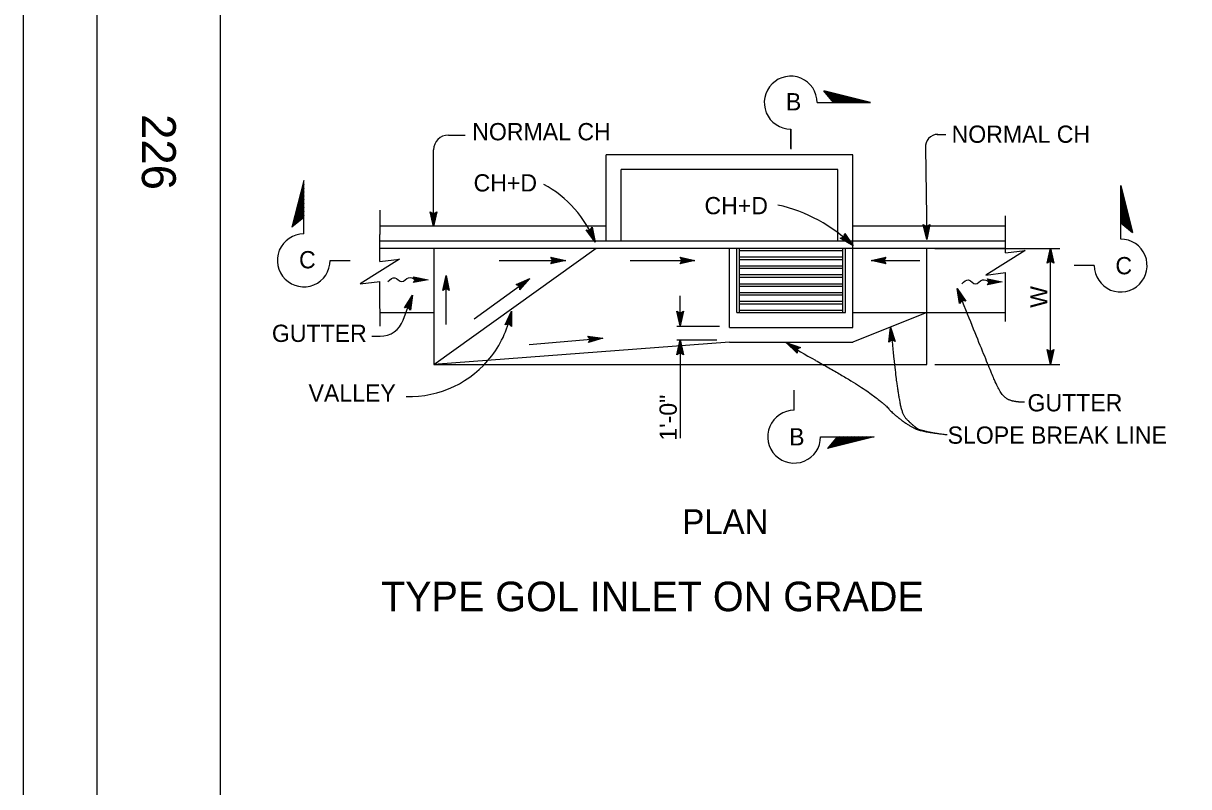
# Model space of a CAD drawing. Extents: x -894 to 866, y -472 to 714.
# Drawn here: x -894 to -421.2, y -133.8 to 175.8 of the extents above; entities that cross this region are included whole.
import ezdxf

# ---------------------------------------------------------------- set-up
doc = ezdxf.new("R2010")
doc.units = 0
for name, color, linetype in [('border_PLOTTING-ELEMENTS', 7, 'Continuous'), ('border_rw_22x34_Cut_Lines', 7, 'Continuous'), ('border_SHEET', 7, 'Continuous'), ('border_WITHIN-BORDER-anno', 7, 'Continuous'), ('df_DETAIL-anno', 7, 'Continuous'), ('df_FLOW-LINE', 7, 'Continuous'), ('mc_CURB-GUTTER', 7, 'Continuous'), ('pp_PRESENTATION', 7, 'Continuous'), ('str_Concrete-A', 7, 'Continuous'), ('str_Misc-Steel-A', 7, 'Continuous')]:
    doc.layers.add(name, color=color, linetype=linetype)

msp = doc.modelspace()

# ---------------------------------------------------------------- linework, layer by layer
at = {"layer": 'border_PLOTTING-ELEMENTS'}
for points in [[(-894.04, -472.44), (865.96, -472.44), (865.96, 713.56), (-894.04, 713.56)], [(-864.04, 670.56), (835.96, 670.56), (835.96, -429.44), (-864.04, -429.44)]]:
    msp.add_lwpolyline(points, close=True, dxfattribs=at)
at = {"layer": 'border_rw_22x34_Cut_Lines'}
msp.add_lwpolyline([(-864.04, 670.56), (835.96, 670.56), (835.96, -429.44), (-864.04, -429.44)], close=True, dxfattribs=at)
at = {"layer": 'border_SHEET'}
msp.add_line((-814.04, -404.44), (-814.04, 645.56), dxfattribs=at)
at = {"layer": 'df_DETAIL-anno'}
for p, q in [((-582.74, 132.67), (-582.74, 125)), ((-721.59, 130.47), (-714.81, 130.47)), ((-523.29, 130.76), (-519.72, 130.76)), ((-727.59, 93.37), (-727.59, 124.47)), ((-528.03, 125.29), (-527.49, 88.18)), ((-727.59, 93.37), (-728.92, 99.37)), ((-728.92, 99.37), (-728.92, 99.37)), ((-728.92, 99.37), (-727.59, 98.57)), ((-727.59, 98.57), (-726.25, 99.37)), ((-726.25, 99.37), (-727.59, 93.37)), ((-726.25, 99.37), (-726.25, 99.37)), ((-727.59, 94.76), (-728.56, 99.13)), ((-727.58, 96.13), (-728.21, 98.96)), ((-727.58, 97.51), (-727.85, 98.72)), ((-726.6, 99.15), (-727.58, 94.75)), ((-726.96, 98.92), (-727.58, 96.13)), ((-727.31, 98.74), (-727.58, 97.51)), ((-727.59, 93.37), (-727.59, 93.37)), ((-662.06, 87.04), (-665.68, 92.01)), ((-665.68, 92.01), (-665.68, 92.01)), ((-665.68, 92.01), (-664.14, 91.81)), ((-662.62, 88.32), (-665.26, 91.94)), ((-663.17, 89.58), (-664.87, 91.92)), ((-663.72, 90.84), (-664.45, 91.84)), ((-664.14, 91.81), (-663.24, 93.08)), ((-663.96, 92.08), (-663.72, 90.84)), ((-663.71, 92.38), (-663.17, 89.58)), ((-663.48, 92.74), (-662.62, 88.31)), ((-663.24, 93.08), (-663.24, 93.08)), ((-663.24, 93.08), (-662.06, 87.04)), ((-561.11, 89.08), (-560.76, 90.6)), ((-560.85, 90.2), (-558.34, 86.45)), ((-560.76, 90.6), (-560.76, 90.6)), ((-560.76, 90.6), (-557.34, 85.5)), ((-527.49, 88.18), (-528.9, 94.16)), ((-528.9, 94.16), (-528.9, 94.16)), ((-528.9, 94.16), (-527.56, 93.38)), ((-527.51, 89.57), (-528.54, 93.93)), ((-527.52, 90.94), (-528.19, 93.76)), ((-527.54, 92.32), (-527.83, 93.53)), ((-527.56, 93.38), (-526.23, 94.2)), ((-527.29, 93.56), (-527.54, 92.32)), ((-526.94, 93.74), (-527.52, 90.94)), ((-526.59, 93.98), (-527.51, 89.56)), ((-526.23, 94.2), (-527.49, 88.18)), ((-526.23, 94.2), (-526.23, 94.2)), ((-662.06, 87.04), (-662.06, 87.04)), ((-562.6, 88.67), (-561.11, 89.08)), ((-557.34, 85.5), (-562.6, 88.67)), ((-562.6, 88.67), (-562.6, 88.67)), ((-558.35, 86.45), (-562.18, 88.77)), ((-559.34, 87.4), (-561.82, 88.9)), ((-560.34, 88.36), (-561.4, 88.99)), ((-561.04, 89.4), (-560.34, 88.36)), ((-560.93, 89.77), (-559.34, 87.4)), ((-557.34, 85.5), (-557.34, 85.5)), ((-527.49, 88.18), (-527.49, 88.18)), ((-524.2, 84.5), (-473.53, 84.5)), ((-478.63, 78.56), (-477.29, 84.56)), ((-478.27, 78.78), (-477.29, 83.18)), ((-477.91, 79.01), (-477.29, 81.8)), ((-477.57, 79.19), (-477.29, 80.41)), ((-477.29, 84.56), (-477.29, 84.56)), ((-477.29, 84.56), (-475.96, 78.56)), ((-477.29, 37.5), (-477.29, 84.23)), ((-477.29, 81.8), (-476.66, 78.97)), ((-477.29, 80.41), (-477.02, 79.21)), ((-477.28, 83.17), (-476.32, 78.79)), ((-477.29, 79.36), (-478.63, 78.56)), ((-478.63, 78.56), (-478.63, 78.56)), ((-475.96, 78.56), (-477.29, 79.36)), ((-475.96, 78.56), (-475.96, 78.56)), ((-514.16, 62.17), (-515.16, 68.24)), ((-515.16, 68.24), (-515.16, 68.24)), ((-515.16, 68.24), (-511.68, 63.17)), ((-513.91, 62.51), (-514.65, 66.96)), ((-514.64, 66.95), (-512.1, 63.25)), ((-739.91, 55.47), (-736.57, 64.58)), ((-739.4, 60.39), (-736.08, 65.57)), ((-738.99, 60.47), (-736.55, 64.27)), ((-738.57, 60.57), (-737.03, 62.97)), ((-738.19, 60.62), (-737.51, 61.68)), ((-737.51, 61.68), (-737.67, 60.45)), ((-737.03, 62.97), (-737.41, 60.11)), ((-736.55, 64.26), (-737.15, 59.82)), ((-736.08, 65.57), (-736.89, 59.48)), ((-736.08, 65.57), (-736.08, 65.57)), ((-627.53, 54.27), (-627.53, 65.26)), ((-513.21, 63.41), (-514.16, 62.17)), ((-514.16, 62.17), (-514.16, 62.17)), ((-513.66, 62.86), (-514.13, 65.67)), ((-514.13, 65.67), (-512.49, 63.29)), ((-513.41, 63.15), (-513.61, 64.39)), ((-513.61, 64.39), (-512.91, 63.37)), ((-511.68, 63.17), (-513.21, 63.41)), ((-511.68, 63.17), (-511.68, 63.17)), ((-737.87, 60.68), (-739.4, 60.39)), ((-739.4, 60.39), (-739.4, 60.39)), ((-736.89, 59.48), (-737.87, 60.68)), ((-736.89, 59.48), (-736.89, 59.48)), ((-698.57, 53.46), (-696.01, 59.05)), ((-698.17, 53.6), (-696.3, 57.7)), ((-696.29, 57.69), (-696.26, 53.21)), ((-696.01, 59.05), (-696.01, 59.05)), ((-696.01, 59.05), (-695.96, 52.91)), ((-627.6, 53.09), (-628.93, 59.09)), ((-628.93, 59.09), (-628.93, 59.09)), ((-628.93, 59.09), (-627.6, 58.29)), ((-627.6, 54.48), (-628.57, 58.85)), ((-627.6, 55.85), (-628.22, 58.68)), ((-627.6, 57.23), (-627.86, 58.44)), ((-627.6, 58.29), (-626.26, 59.09)), ((-626.26, 59.09), (-627.6, 53.09)), ((-626.61, 58.87), (-627.6, 54.47)), ((-626.97, 58.64), (-627.6, 55.85)), ((-627.32, 58.46), (-627.6, 57.23)), ((-626.26, 59.09), (-626.26, 59.09)), ((-697.09, 53.97), (-698.57, 53.46)), ((-698.57, 53.46), (-698.57, 53.46)), ((-697.77, 53.75), (-696.59, 56.35)), ((-697.4, 53.85), (-696.87, 55)), ((-695.96, 52.91), (-697.09, 53.97)), ((-696.87, 55), (-696.86, 53.76)), ((-696.59, 56.35), (-696.56, 53.46)), ((-695.96, 52.91), (-695.96, 52.91)), ((-628.88, 53.03), (-611.58, 53.03)), ((-627.6, 53.09), (-627.6, 53.09)), ((-542.93, 46.54), (-542.17, 52.64)), ((-542.17, 52.64), (-542.17, 52.64)), ((-542.17, 52.64), (-540.27, 46.8)), ((-752.65, 48.9), (-749.3, 48.9)), ((-628.88, 47.43), (-612.7, 47.43)), ((-628.87, 41.39), (-627.53, 47.39)), ((-627.53, 47.39), (-627.53, 47.39)), ((-627.53, 47.39), (-626.2, 41.39)), ((-541.67, 47.47), (-542.93, 46.54)), ((-542.6, 46.79), (-542.04, 51.27)), ((-542.26, 47.06), (-541.91, 49.89)), ((-542.03, 51.26), (-540.65, 47)), ((-541.93, 47.27), (-541.78, 48.52)), ((-541.91, 49.89), (-541.02, 47.14)), ((-541.78, 48.52), (-541.4, 47.34)), ((-540.27, 46.8), (-541.67, 47.47)), ((-628.51, 41.61), (-627.53, 46.01)), ((-628.15, 41.84), (-627.53, 44.63)), ((-627.81, 42.02), (-627.53, 43.25)), ((-627.53, 44.63), (-626.9, 41.8)), ((-627.53, 43.25), (-627.26, 42.04)), ((-627.52, 46), (-626.56, 41.62)), ((-627.46, 7.61), (-627.46, 46.51)), ((-580.12, 42.05), (-584.57, 46.3)), ((-584.57, 46.3), (-584.57, 46.3)), ((-584.57, 46.3), (-578.75, 44.34)), ((-580.13, 42.47), (-583.39, 45.58)), ((-583.38, 45.58), (-579.13, 44.15)), ((-580.14, 42.9), (-582.21, 44.87)), ((-582.21, 44.87), (-579.46, 43.95)), ((-580.11, 43.29), (-581.02, 44.16)), ((-581.02, 44.16), (-579.85, 43.76)), ((-578.75, 44.34), (-580.12, 43.61)), ((-580.12, 43.61), (-580.12, 42.05)), ((-578.75, 44.34), (-578.75, 44.34)), ((-542.93, 46.54), (-542.93, 46.54)), ((-540.27, 46.8), (-540.27, 46.8)), ((-477.29, 37.5), (-478.62, 43.5)), ((-478.62, 43.5), (-478.62, 43.5)), ((-478.62, 43.5), (-477.29, 42.7)), ((-477.29, 38.89), (-478.26, 43.26)), ((-477.29, 40.26), (-477.91, 43.08)), ((-477.29, 41.64), (-477.55, 42.85)), ((-477.29, 42.7), (-475.95, 43.5)), ((-475.95, 43.5), (-477.29, 37.5)), ((-476.3, 43.28), (-477.29, 38.88)), ((-476.66, 43.05), (-477.29, 40.26)), ((-477.01, 42.87), (-477.29, 41.64)), ((-475.95, 43.5), (-475.95, 43.5)), ((-627.53, 42.19), (-628.87, 41.39)), ((-628.87, 41.39), (-628.87, 41.39)), ((-626.2, 41.39), (-627.53, 42.19)), ((-626.2, 41.39), (-626.2, 41.39)), ((-580.12, 42.05), (-580.12, 42.05)), ((-524.2, 37.5), (-473.53, 37.5)), ((-477.29, 37.5), (-477.29, 37.5))]:
    msp.add_line(p, q, dxfattribs=at)
for centre, radius, start, end in [((-721.59, 124.47), 6, 90, 180), ((-523.05, 125.76), 5, 90, 185.5277), ((-704.9, 69.99), 46.11, 21.7134, 61.4389), ((-602.06, 39.69), 64.02, 45.689, 77.1791), ((-737.39, 66.5), 42.05, 322.6936, 349.8018), ((-749.3, 58.9), 10, 270, 339.903), ((-488.98, 191.66), 173.98, 236.6703, 241.2469), ((-737.39, 66.5), 42.05, 268.18, 322.6936)]:
    msp.add_arc(centre, radius, start, end, dxfattribs=at)
for points in [[(-487.78, 22.13), (-492.23, 22.13), (-497.13, 24.58), (-502.03, 35.72), (-515.16, 68.24)], [(-542.17, 52.64), (-540.32, 34.16), (-538.99, 25.03), (-537.43, 17.01), (-533.64, 13.22), (-529.86, 10.33), (-519.17, 8.99)], [(-572.67, 39.13), (-556.8, 30.37), (-544.33, 21.24), (-541.43, 17.68), (-534.31, 12.33), (-528.97, 10.1), (-519.17, 8.99)]]:
    msp.add_open_spline(points, degree=2, dxfattribs=at)
at = {"layer": 'df_FLOW-LINE'}
for p, q in [((-735.72, 73.04), (-729.72, 71.84)), ((-734.92, 71.84), (-735.72, 73.04)), ((-729.72, 71.84), (-735.72, 70.64)), ((-735.72, 70.64), (-734.92, 71.84)), ((-735.49, 72.68), (-731.25, 71.84)), ((-731.25, 71.84), (-735.47, 70.99)), ((-735.25, 72.33), (-732.78, 71.84)), ((-732.78, 71.84), (-735.24, 71.34)), ((-735.02, 71.98), (-734.31, 71.84)), ((-734.31, 71.84), (-735, 71.7)), ((-734.92, 71.84), (-734.92, 71.84)), ((-729.72, 71.84), (-729.72, 71.84)), ((-502.92, 72.12), (-496.92, 70.92)), ((-502.12, 70.92), (-502.92, 72.12)), ((-496.92, 70.92), (-502.92, 69.72)), ((-502.92, 69.72), (-502.12, 70.92)), ((-502.69, 71.77), (-498.45, 70.92)), ((-498.45, 70.92), (-502.68, 70.08)), ((-502.45, 71.42), (-499.98, 70.92)), ((-499.98, 70.92), (-502.45, 70.43)), ((-502.22, 71.06), (-501.51, 70.92)), ((-501.51, 70.92), (-502.2, 70.79)), ((-502.12, 70.92), (-502.12, 70.92)), ((-496.92, 70.92), (-496.92, 70.92)), ((-735.72, 70.64), (-735.72, 70.64)), ((-502.92, 69.72), (-502.92, 69.72))]:
    msp.add_line(p, q, dxfattribs=at)
for points in [[(-746.12, 71.04), (-743.32, 72.64), (-740.52, 71.04), (-737.72, 72.64), (-734.92, 71.84)], [(-513.32, 70.12), (-510.52, 71.72), (-507.72, 70.12), (-504.92, 71.72), (-502.12, 70.92)]]:
    msp.add_spline(points, degree=3, dxfattribs=at)
at = {"layer": 'mc_CURB-GUTTER'}
for p, q in [((-657.52, 93.5), (-749.42, 93.5)), ((-495.52, 93.5), (-557.52, 93.5)), ((-495.52, 87.5), (-749.42, 87.5)), ((-495.52, 84.5), (-749.42, 84.5))]:
    msp.add_line(p, q, dxfattribs=at)
at = {"layer": 'pp_PRESENTATION'}
for p, q in [((-550.28, 143.64), (-569.22, 148.47)), ((-565.31, 143.64), (-569.22, 148.47)), ((-551.83, 143.64), (-568.82, 147.97)), ((-553.39, 143.64), (-568.41, 147.47)), ((-554.95, 143.64), (-568.01, 146.96)), ((-571.98, 143.64), (-550.28, 143.64)), ((-556.51, 143.64), (-567.6, 146.46)), ((-558.06, 143.64), (-567.2, 145.96)), ((-559.62, 143.64), (-566.79, 145.46)), ((-561.18, 143.64), (-566.38, 144.96)), ((-562.74, 143.64), (-565.98, 144.46)), ((-564.3, 143.64), (-565.57, 143.96)), ((-582.7, 132.92), (-582.7, 124.77)), ((-780.27, 112.09), (-785.1, 93.14)), ((-780.27, 110.53), (-784.6, 93.54)), ((-780.27, 108.97), (-784.1, 93.95)), ((-780.27, 90.38), (-780.27, 112.09)), ((-448.82, 109.97), (-443.99, 91.03)), ((-448.82, 88.27), (-448.82, 109.97)), ((-780.27, 107.41), (-783.6, 94.36)), ((-780.27, 105.86), (-783.1, 94.76)), ((-780.27, 104.3), (-782.6, 95.17)), ((-448.82, 108.42), (-444.49, 91.43)), ((-448.82, 106.86), (-444.99, 91.84)), ((-448.82, 105.3), (-445.49, 92.24)), ((-780.27, 102.74), (-782.1, 95.57)), ((-780.27, 101.18), (-781.6, 95.98)), ((-780.27, 99.62), (-781.1, 96.38)), ((-448.82, 103.74), (-445.99, 92.65)), ((-448.82, 102.18), (-446.49, 93.05)), ((-448.82, 100.62), (-446.99, 93.46)), ((-780.27, 97.05), (-785.1, 93.14)), ((-780.27, 98.06), (-780.6, 96.79)), ((-448.82, 99.07), (-447.49, 93.86)), ((-448.82, 97.51), (-447.99, 94.27)), ((-448.82, 95.95), (-448.49, 94.68)), ((-448.82, 94.94), (-443.99, 91.03)), ((-679.18, 79.61), (-679.98, 80.95)), ((-679.98, 80.95), (-679.98, 80.95)), ((-679.98, 80.95), (-673.98, 79.61)), ((-679.77, 80.59), (-675.36, 79.61)), ((-626.81, 79.61), (-627.61, 80.95)), ((-627.61, 80.95), (-627.61, 80.95)), ((-627.61, 80.95), (-621.61, 79.61)), ((-627.39, 80.59), (-622.99, 79.61)), ((-550.07, 79.61), (-544.07, 80.94)), ((-548.68, 79.61), (-544.31, 80.58)), ((-544.07, 80.94), (-544.87, 79.61)), ((-544.07, 80.94), (-544.07, 80.94)), ((-769.56, 79.67), (-761.41, 79.67)), ((-700.92, 79.61), (-673.98, 79.61)), ((-673.98, 79.61), (-679.98, 78.28)), ((-679.98, 78.28), (-679.18, 79.61)), ((-679.98, 78.28), (-679.98, 78.28)), ((-675.37, 79.6), (-679.75, 78.64)), ((-676.75, 79.61), (-679.57, 78.98)), ((-679.53, 80.23), (-676.75, 79.61)), ((-679.36, 79.89), (-678.13, 79.61)), ((-678.13, 79.61), (-679.34, 79.34)), ((-673.98, 79.61), (-673.98, 79.61)), ((-647.8, 79.61), (-621.61, 79.61)), ((-621.61, 79.61), (-627.61, 78.28)), ((-627.61, 78.28), (-626.81, 79.61)), ((-627.61, 78.28), (-627.61, 78.28)), ((-623, 79.6), (-627.37, 78.64)), ((-624.37, 79.61), (-627.19, 78.98)), ((-627.16, 80.23), (-624.37, 79.61)), ((-626.98, 79.89), (-625.75, 79.61)), ((-625.75, 79.61), (-626.96, 79.34)), ((-621.61, 79.61), (-621.61, 79.61)), ((-550.07, 79.61), (-530.25, 79.61)), ((-544.07, 78.27), (-550.07, 79.61)), ((-550.07, 79.61), (-550.07, 79.61)), ((-544.29, 78.62), (-548.69, 79.61)), ((-547.31, 79.61), (-544.49, 80.23)), ((-544.52, 78.98), (-547.31, 79.61)), ((-545.93, 79.6), (-544.72, 79.87)), ((-544.7, 79.33), (-545.93, 79.6)), ((-544.87, 79.61), (-544.07, 78.27)), ((-544.07, 78.27), (-544.07, 78.27)), ((-459.53, 77.55), (-467.68, 77.55)), ((-723.88, 67.5), (-722.53, 73.5)), ((-723.52, 67.72), (-722.54, 72.12)), ((-722.53, 53.61), (-722.53, 73.5)), ((-722.53, 73.5), (-722.53, 73.5)), ((-722.53, 73.5), (-721.21, 67.5)), ((-722.53, 72.11), (-721.56, 67.73)), ((-711.09, 55.91), (-688.5, 72.32)), ((-694.14, 69.87), (-688.5, 72.32)), ((-693.76, 69.71), (-689.62, 71.5)), ((-689.63, 71.49), (-692.6, 68.14)), ((-688.5, 72.32), (-692.57, 67.71)), ((-688.5, 72.32), (-688.5, 72.32)), ((-722.53, 68.3), (-723.88, 67.5)), ((-723.88, 67.5), (-723.88, 67.5)), ((-723.16, 67.95), (-722.54, 70.74)), ((-722.81, 68.13), (-722.54, 69.36)), ((-722.54, 70.74), (-721.91, 67.91)), ((-722.54, 69.36), (-722.27, 68.15)), ((-721.21, 67.5), (-722.53, 68.3)), ((-721.21, 67.5), (-721.21, 67.5)), ((-692.71, 69.26), (-694.14, 69.87)), ((-694.14, 69.87), (-694.14, 69.87)), ((-693.36, 69.56), (-690.74, 70.69)), ((-693.01, 69.38), (-691.86, 69.88)), ((-692.57, 67.71), (-692.71, 69.26)), ((-691.86, 69.88), (-692.68, 68.95)), ((-690.74, 70.69), (-692.66, 68.53)), ((-692.57, 67.71), (-692.57, 67.71)), ((-688.8, 45.54), (-658.94, 48.15)), ((-664.12, 47.7), (-665.03, 48.97)), ((-665.03, 48.97), (-665.03, 48.97)), ((-665.03, 48.97), (-658.94, 48.15)), ((-658.94, 48.15), (-664.8, 46.31)), ((-664.8, 46.31), (-664.12, 47.7)), ((-664.79, 48.63), (-660.31, 48.03)), ((-660.32, 48.03), (-664.6, 46.69)), ((-664.52, 48.29), (-661.69, 47.92)), ((-661.69, 47.92), (-664.45, 47.05)), ((-664.32, 47.96), (-663.07, 47.8)), ((-663.07, 47.8), (-664.25, 47.42)), ((-658.94, 48.15), (-658.94, 48.15)), ((-664.8, 46.31), (-664.8, 46.31)), ((-581.3, 18.88), (-581.3, 27.03)), ((-570.58, 8.17), (-548.88, 8.17)), ((-548.88, 8.17), (-567.83, 3.34)), ((-563.91, 8.17), (-567.83, 3.34)), ((-550.44, 8.17), (-567.42, 3.84)), ((-551.99, 8.17), (-567.02, 4.34)), ((-553.55, 8.17), (-566.61, 4.84)), ((-555.11, 8.17), (-566.21, 5.34)), ((-556.67, 8.17), (-565.8, 5.84)), ((-558.23, 8.17), (-565.39, 6.34)), ((-559.79, 8.17), (-564.99, 6.84)), ((-561.34, 8.17), (-564.58, 7.34)), ((-562.9, 8.17), (-564.18, 7.84))]:
    msp.add_line(p, q, dxfattribs=at)
for centre, start, end in [((-582.7, 143.63), 0, 270.0005), ((-780.27, 79.67), 90, 0.0005), ((-448.82, 77.55), 179.9995, 90), ((-581.3, 8.17), 89.9995, 360)]:
    msp.add_arc(centre, 10.72, start, end, dxfattribs=at)
at = {"layer": 'str_Concrete-A'}
for p, q in [((-557.5, 122.5), (-657.52, 122.5)), ((-657.52, 87.5), (-657.52, 122.5)), ((-557.52, 52.5), (-557.52, 122.5)), ((-563.52, 116.5), (-651.52, 116.5)), ((-651.52, 87.5), (-651.52, 116.5)), ((-563.52, 87.5), (-563.52, 116.5)), ((-749.42, 100.09), (-749.42, 90.15)), ((-495.52, 93.6), (-495.52, 97.73)), ((-749.42, 79.15), (-749.42, 90.15)), ((-495.52, 82.7), (-495.52, 93.7)), ((-727.52, 37.5), (-661.6, 84.58)), ((-727.52, 84.5), (-727.52, 37.5)), ((-527.52, 37.5), (-527.52, 84.5)), ((-749.42, 60.15), (-749.42, 71.15)), ((-495.52, 63.7), (-495.52, 74.7)), ((-495.52, 54.88), (-495.52, 63.7)), ((-749.42, 60.08), (-749.42, 52.96)), ((-749.42, 58.5), (-727.7, 58.5)), ((-527.52, 58.5), (-557.52, 46.5)), ((-557.52, 58.5), (-495.52, 58.5)), ((-607.52, 46.5), (-727.52, 37.5)), ((-607.52, 46.5), (-557.52, 46.5)), ((-727.52, 37.5), (-527.52, 37.5))]:
    msp.add_line(p, q, dxfattribs=at)
for points in [[(-495.52, 82.7), (-487.52, 83.7), (-503.52, 73.7), (-495.52, 74.7)], [(-749.42, 79.15), (-741.42, 80.15), (-757.42, 70.15), (-749.42, 71.15)]]:
    msp.add_lwpolyline(points, dxfattribs=at)
at = {"layer": 'str_Misc-Steel-A'}
for p, q in [((-607.52, 52.5), (-607.52, 84.5)), ((-604.52, 58.5), (-604.52, 84.5)), ((-603.52, 58.5), (-603.52, 84.5)), ((-561.52, 83.5), (-603.52, 83.5)), ((-561.52, 80.93), (-603.52, 80.93)), ((-561.52, 58.5), (-561.52, 84.5)), ((-560.52, 58.5), (-560.52, 84.5)), ((-561.52, 79.93), (-603.52, 79.93)), ((-561.52, 77.35), (-603.52, 77.35)), ((-561.52, 76.35), (-603.52, 76.35)), ((-561.52, 73.78), (-603.52, 73.78)), ((-561.52, 72.78), (-603.52, 72.78)), ((-603.52, 70.21), (-561.52, 70.21)), ((-603.52, 69.21), (-561.52, 69.21)), ((-603.52, 66.64), (-561.52, 66.64)), ((-603.52, 65.64), (-561.52, 65.64)), ((-603.52, 63.07), (-561.52, 63.07)), ((-603.52, 62.07), (-561.52, 62.07)), ((-604.52, 58.5), (-560.52, 58.5)), ((-603.52, 59.5), (-561.52, 59.5)), ((-607.52, 52.5), (-557.52, 52.5))]:
    msp.add_line(p, q, dxfattribs=at)

# ---------------------------------------------------------------- texts
at = {"layer": 'border_WITHIN-BORDER-anno'}
msp.add_text('226', height=13.78, rotation=270, dxfattribs=at).set_placement((-845.95, 138.97))
at = {"layer": 'df_DETAIL-anno'}
for s, height, p in [('NORMAL CH', 7, (-711.9, 128.36)), ('NORMAL CH', 7, (-517.41, 127.34)), ('CH+D', 7, (-711.36, 107.6)), ('CH+D', 7, (-617.68, 98.37)), ('GUTTER', 7, (-793.18, 46.59)), ('VALLEY', 7, (-778.31, 22.36)), ('GUTTER', 7, (-486.63, 18.43)), ('SLOPE BREAK LINE', 7, (-519.04, 5.31)), ('PLAN', 10, (-626.68, -31.26)), ('TYPE GOL INLET ON GRADE', 12, (-748.92, -62.62))]:
    msp.add_text(s, height=height, dxfattribs=at).set_placement(p)
for s, p in [('W', (-478.52, 60.43)), ('1\'-0"', (-628.93, 6.56))]:
    msp.add_text(s, height=7, rotation=90, dxfattribs=at).set_placement(p)
at = {"layer": 'pp_PRESENTATION'}
for s, p in [('B', (-584.65, 140.49)), ('C', (-782.18, 76.44)), ('C', (-450.96, 74.02)), ('B', (-583.34, 4.62))]:
    msp.add_text(s, height=7, dxfattribs=at).set_placement(p)

doc.saveas('drawing.dxf')
